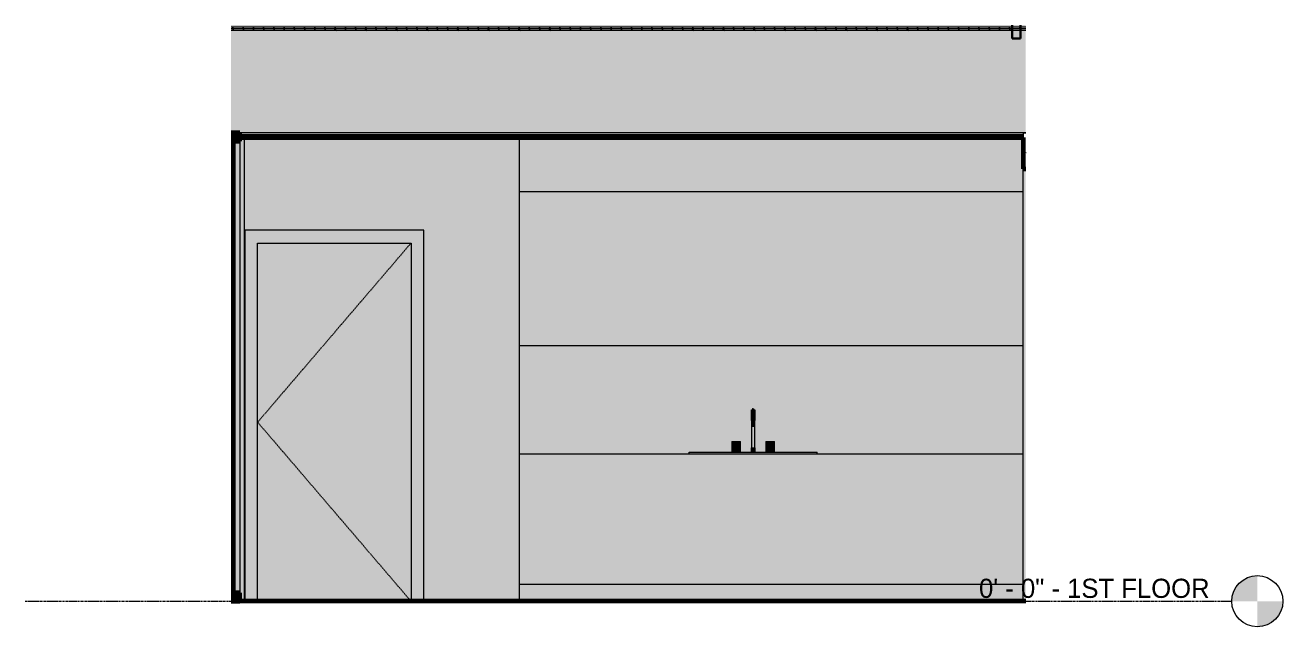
# Model space of a CAD drawing. Header units: inches. Extents: x 2871 to 9348, y -48 to 340.
# Drawn here: x 4621.3 to 4916.5, y -6 to 135.1 of the extents above; entities that cross this region are included whole.
import ezdxf

# ---------------------------------------------------------------- set-up
doc = ezdxf.new("R2010")
doc.units = ezdxf.units.IN
doc.header["$MEASUREMENT"] = 0
for name, pattern in [('Aligning Line 1_8_', [0.25, 0.125, -0.125]), ('Dash 1_16_', [0.125, 0.0625, -0.0625]), ('Grid Line 1_2_', [0.875, 0.5, -0.125, 0.125, -0.125])]:
    doc.linetypes.add(name, pattern=pattern)
for name, color, linetype, lineweight in [('0-2', 254, 'Continuous', 5), ('0-3', 165, 'Continuous', 5), ('0-6', 7, 'Continuous', 9), ('0-7', 130, 'Continuous', 5), ('A-DOOR', 31, 'Continuous', 18), ('A-DOOR-5', 90, 'Continuous', 30), ('A-DOOR-6', 31, 'Dash 1_16_', 9), ('A-DOOR-FRAM', 31, 'Continuous', 9), ('A-DOOR-FRAM-3', 31, 'Continuous', 18), ('A-FLOR-1', 31, 'Continuous', 5), ('A-FLOR-2', 251, 'Continuous', 5), ('A-FLOR-3', 250, 'Continuous', 60), ('A-FLOR-LEVL', 51, 'Continuous', 9), ('A-FLOR-LEVL-1', 51, 'Grid Line 1_2_', 9), ('A-FLOR-LEVL-2', 9, 'Continuous', 9), ('A-FLOR-LEVL-3', 147, 'Continuous', 9), ('A-FLOR-MCUT-1', 10, 'Continuous', 18), ('A-FLOR-PATT-1', 7, 'Continuous', 9), ('A-FLOR-PATT-2', 253, 'Continuous', 9), ('A-GLAZ-CURT', 52, 'Continuous', 9), ('A-GLAZ-CURT-2', 52, 'Continuous', 60), ('A-GLAZ-CWMG', 51, 'Continuous', 9), ('A-GLAZ-CWMG-3', 51, 'Continuous', 60), ('A-WALL-1', 10, 'Continuous', 18), ('A-WALL-2', 250, 'Continuous', 60), ('A-WALL-3', 135, 'Continuous', 5), ('A-WALL-PATT-1', 253, 'Continuous', 9), ('G-ANNO-SYMB', 111, 'Aligning Line 1_8_', 9), ('G-ANNO-SYMB-1', 147, 'Aligning Line 1_8_', 9), ('I-WALL', 2, 'Continuous', 18), ('I-WALL-1', 2, 'Continuous', 5), ('P-SANR-FIXT', 6, 'Continuous', 9), ('Q-CASE', 31, 'Continuous', 9)]:
    doc.layers.add(name, color=color, linetype=linetype, lineweight=lineweight)
doc.styles.add('Century Gothic', font='ufonts.com_century-gothic.ttf', dxfattribs={"height": 4.5})
pattern_1 = [(0, (0, 0), (15.36, 3.84), [0.634, -10.886, 0.634, -10.886, -61.44]), (0, (0, 0), (15.36, 3.84), [-23.04, 0.634, -22.406, 0.634, -10.886, -26.88]), (0, (0, 0), (15.36, 3.84), [-57.6, 0.634, -7.046, 0.634, -18.566]), (120, (5.76, 1.92), (-11.0055376, 11.3821502), [0.634, -10.886, 0.634, -10.886, -61.44]), (120, (5.76, 1.92), (-11.0055376, 11.3821502), [-23.04, 0.634, -22.406, 0.634, -10.886, -26.88]), (120, (5.76, 1.92), (-11.0055376, 11.3821502), [-57.6, 0.634, -7.046, 0.634, -18.566]), (240, (7.68, 9.6), (-4.3544624, -15.2221502), [0.634, -10.886, 0.634, -10.886, -61.44]), (240, (7.68, 9.6), (-4.3544624, -15.2221502), [-23.04, 0.634, -22.406, 0.634, -10.886, -26.88]), (240, (7.68, 9.6), (-4.3544624, -15.2221502), [-57.6, 0.634, -7.046, 0.634, -18.566])]

# ---------------------------------------------------------------- blocks, each defined once
blk = doc.blocks.new('Level - Level Head - Circle-V21-Elevation 4 - d')
at = {"layer": 'A-FLOR-LEVL'}
h = blk.add_hatch(color=256, dxfattribs=at)
edge = h.paths.add_edge_path(flags=0)
edge.add_line((-11230.97, 0), (-11236.97, 0))
edge.add_arc((-11230.97, 0), 6, 90, 180, ccw=False)
edge.add_line((-11230.97, 6), (-11230.97, 0))
h = blk.add_hatch(color=256, dxfattribs=at)
edge = h.paths.add_edge_path(flags=0)
edge.add_line((-11230.97, -6), (-11230.97, 0))
edge.add_line((-11230.97, 0), (-11224.97, 0))
edge.add_arc((-11230.97, 0), 6, 270, 360, ccw=False)
at = {"layer": 'A-FLOR-LEVL-2'}
blk.add_circle((-11230.97, 0), 6, dxfattribs=at)
blk = doc.blocks.new('CTR - 2nd Phase_rvt-4-Elevation 4 - d')
at = {"layer": 'A-FLOR-LEVL-1'}
blk.add_line((-11520.16, 0), (-11236.97, 0), dxfattribs=at)
at = {"layer": '0-2'}
blk.add_blockref('Level - Level Head - Circle-V21-Elevation 4 - d', (0, 0), dxfattribs=at)
at = {"layer": 'A-FLOR-LEVL', "insert": (-11296.28, 5.28), "char_height": 4.5, "width": 64.9935, "attachment_point": 1, "style": 'Century Gothic'}
blk.add_mtext('0\' - 0" - 1ST FLOOR', dxfattribs=at)
blk = doc.blocks.new('Single-Flush - 30_ x 80_-1420870-Elevation 4 - d')
at = {"layer": 'A-DOOR-5'}
for p, q in [((-11288.54, 135.11), (-11288.54, 132)), ((-11286.54, 132), (-11286.54, 135.11)), ((-11288.54, 132), (-11286.54, 132))]:
    blk.add_line(p, q, dxfattribs=at)
blk = doc.blocks.new('Level - Level Head - Circle-V22-Elevation 4 - d')
at = {"layer": 'A-FLOR-LEVL'}
h = blk.add_hatch(color=256, dxfattribs=at)
edge = h.paths.add_edge_path(flags=0)
edge.add_line((-11230.97, 0), (-11236.97, 0))
edge.add_arc((-11230.97, 0), 6, 90, 180, ccw=False)
edge.add_line((-11230.97, 6), (-11230.97, 0))
h = blk.add_hatch(color=256, dxfattribs=at)
edge = h.paths.add_edge_path(flags=0)
edge.add_line((-11230.97, -6), (-11230.97, 0))
edge.add_line((-11230.97, 0), (-11224.97, 0))
edge.add_arc((-11230.97, 0), 6, 270, 360, ccw=False)
at = {"layer": 'A-FLOR-LEVL-3'}
blk.add_circle((-11230.97, 0), 6, dxfattribs=at)
blk = doc.blocks.new('CTR - 1st Phase - Unit Layouts_rvt-4-Elevation 4 - d')
at = {"layer": 'A-FLOR-LEVL-1'}
blk.add_line((-11520.16, 0), (-11236.97, 0), dxfattribs=at)
at = {"layer": '0-3'}
blk.add_blockref('Level - Level Head - Circle-V22-Elevation 4 - d', (0, 0), dxfattribs=at)
at = {"layer": '0-6'}
blk.add_blockref('Single-Flush - 30_ x 80_-1420870-Elevation 4 - d', (0, 0), dxfattribs=at)
at = {"layer": 'A-FLOR-LEVL', "insert": (-11296.28, 5.28), "char_height": 4.5, "width": 64.9935, "attachment_point": 1, "style": 'Century Gothic'}
blk.add_mtext('0\' - 0" - 1ST FLOOR', dxfattribs=at)
blk = doc.blocks.new('CTR  - Topography_rvt-4-Elevation 4 - d')
at = {"layer": 'A-FLOR-LEVL-1'}
blk.add_line((-11520.16, 0), (-11236.97, 0), dxfattribs=at)
at = {"layer": 'G-ANNO-SYMB-1'}
blk.add_line((-11285.31, 0), (-11471.83, 0), dxfattribs=at)
at = {"layer": '0-3'}
blk.add_blockref('Level - Level Head - Circle-V22-Elevation 4 - d', (0, 0), dxfattribs=at)
at = {"layer": 'A-FLOR-LEVL', "insert": (-11296.28, 5.28), "char_height": 4.5, "width": 64.9935, "attachment_point": 1, "style": 'Century Gothic'}
blk.add_mtext('0\' - 0" - 1ST FLOOR', dxfattribs=at)
blk = doc.blocks.new('CTR - 1st Phase - Shell_rvt-4-Elevation 4 - d')
at = {"layer": 'A-FLOR-1'}
blk.add_hatch(color=256, dxfattribs=at).paths.add_polyline_path([(-11450.6, 109.87), (-11285.31, 109.87), (-11285.31, 133.87), (-11471.83, 133.87), (-11471.83, 109.87)], flags=0)
at = {"layer": 'A-FLOR-2'}
blk.add_hatch(color=256, dxfattribs=at).paths.add_polyline_path([(-11378.57, 109.37), (-11285.91, 109.37), (-11285.91, 109.87), (-11471.83, 109.87), (-11471.83, 109.37), (-11403.69, 109.37)], flags=0)
at = {"layer": 'A-FLOR-PATT-1'}
h = blk.add_hatch(dxfattribs=at)
h.set_pattern_fill('FP_1', color=256, style=0, pattern_type=2)
h.set_pattern_definition(pattern_1)
h.paths.add_polyline_path([(-11285.91, 108.75), (-11285.91, 109.37), (-11471.83, 109.37), (-11471.83, 108.75), (-11378.57, 108.75)], flags=0)
at = {"layer": 'A-FLOR-PATT-2'}
h = blk.add_hatch(dxfattribs=at)
h.set_pattern_fill('FP_2', color=256, style=0, pattern_type=2)
h.set_pattern_definition([(0, (0, 0), (7.68, 1.92), [0.634, -5.126, 0.634, -5.126, -30.72]), (0, (0, 0), (7.68, 1.92), [-11.52, 0.634, -10.886, 0.634, -5.126, -13.44]), (0, (0, 0), (7.68, 1.92), [-28.8, 0.634, -3.206, 0.634, -8.966]), (120, (2.88, 0.96), (-5.50276878, 5.6910751), [0.634, -5.126, 0.634, -5.126, -30.72]), (120, (2.88, 0.96), (-5.50276878, 5.6910751), [-11.52, 0.634, -10.886, 0.634, -5.126, -13.44]), (120, (2.88, 0.96), (-5.50276878, 5.6910751), [-28.8, 0.634, -3.206, 0.634, -8.966]), (240, (3.84, 4.8), (-2.17723122, -7.6110751), [0.634, -5.126, 0.634, -5.126, -30.72]), (240, (3.84, 4.8), (-2.17723122, -7.6110751), [-11.52, 0.634, -10.886, 0.634, -5.126, -13.44]), (240, (3.84, 4.8), (-2.17723122, -7.6110751), [-28.8, 0.634, -3.206, 0.634, -8.966])])
h.paths.add_polyline_path([(-11378.57, 134.62), (-11285.31, 134.62), (-11285.31, 135.11), (-11471.83, 135.11), (-11471.83, 134.62), (-11404.23, 134.62)], flags=0)
h = blk.add_hatch(dxfattribs=at)
h.set_pattern_fill('FP_3', color=256, style=0, pattern_type=2)
h.set_pattern_definition([(0, (0, 0), (0, 2.399), []), (315, (0, 0), (2.3985062, 0), [3.393, -3.393]), (45, (0, 0), (2.3985062, 0), [3.393, -3.393])])
h.paths.add_polyline_path([(-11471.83, 133.87), (-11285.31, 133.87), (-11285.31, 134.62), (-11471.83, 134.62), (-11471.83, 134.05)], flags=0)
at = {"layer": 'A-WALL-3'}
blk.add_hatch(color=256, dxfattribs=at).paths.add_polyline_path([(-11285.31, 0), (-11285.31, 101.38), (-11285.91, 101.38), (-11285.91, 0)], flags=0)
at = {"layer": 'A-WALL-PATT-1'}
h = blk.add_hatch(dxfattribs=at)
h.set_pattern_fill('FP_1', color=256, style=0, pattern_type=2)
h.set_pattern_definition(pattern_1)
h.paths.add_polyline_path([(-11285.91, 101.38), (-11285.31, 101.38), (-11285.31, 109.87), (-11285.91, 109.87), (-11285.91, 108.75)], flags=0)
at = {"layer": 'A-FLOR-3'}
for p, q in [((-11471.83, 108.75), (-11285.91, 108.75)), ((-11285.31, 0), (-11471.83, 0))]:
    blk.add_line(p, q, dxfattribs=at)
at = {"layer": 'A-FLOR-LEVL-1'}
blk.add_line((-11520.16, 0), (-11236.97, 0), dxfattribs=at)
at = {"layer": 'A-FLOR-MCUT-1'}
for p, q in [((-11285.31, 134.62), (-11471.83, 134.62)), ((-11285.31, 133.87), (-11471.83, 133.87)), ((-11285.91, 109.87), (-11471.83, 109.87)), ((-11285.91, 109.37), (-11471.83, 109.37)), ((-11285.91, 109.87), (-11285.31, 109.87))]:
    blk.add_line(p, q, dxfattribs=at)
at = {"layer": 'A-WALL-1'}
for p, q in [((-11285.31, 109.87), (-11285.91, 109.87)), ((-11285.91, 109.87), (-11285.91, 109.37)), ((-11285.91, 109.37), (-11285.91, 108.75)), ((-11285.91, 0), (-11285.91, 101.38))]:
    blk.add_line(p, q, dxfattribs=at)
at = {"layer": 'A-WALL-2'}
for p, q in [((-11285.91, 108.75), (-11285.91, 101.38)), ((-11285.91, 101.38), (-11285.31, 101.38))]:
    blk.add_line(p, q, dxfattribs=at)
at = {"layer": 'G-ANNO-SYMB-1'}
blk.add_line((-11285.31, 0), (-11471.83, 0), dxfattribs=at)
at = {"layer": '0-3'}
blk.add_blockref('Level - Level Head - Circle-V22-Elevation 4 - d', (0, 0), dxfattribs=at)
at = {"layer": 'A-FLOR-LEVL', "insert": (-11296.28, 5.28), "char_height": 4.5, "width": 64.9935, "attachment_point": 1, "style": 'Century Gothic'}
blk.add_mtext('0\' - 0" - 1ST FLOOR', dxfattribs=at)
blk = doc.blocks.new('CTR - 1st Phase -Stairs _ Elevators_rvt-4-Elevation 4 - d')
at = {"layer": 'A-FLOR-LEVL-1'}
blk.add_line((-11520.16, 0), (-11236.97, 0), dxfattribs=at)
at = {"layer": '0-3'}
blk.add_blockref('Level - Level Head - Circle-V22-Elevation 4 - d', (0, 0), dxfattribs=at)
at = {"layer": 'A-FLOR-LEVL', "insert": (-11296.28, 5.28), "char_height": 4.5, "width": 64.9935, "attachment_point": 1, "style": 'Century Gothic'}
blk.add_mtext('0\' - 0" - 1ST FLOOR', dxfattribs=at)
blk = doc.blocks.new('System Panel - Glazed-2030653-Elevation 4 - d')
at = {"layer": 'A-GLAZ-CURT'}
blk.add_hatch(color=256, dxfattribs=at).paths.add_polyline_path([(-11471.29, 2), (-11471.29, 107.88), (-11471.83, 107.88), (-11471.83, 2)], flags=0)
at = {"layer": 'A-GLAZ-CURT-2'}
for p, q in [((-11471.29, 107.88), (-11471.83, 107.88)), ((-11471.29, 2), (-11471.29, 107.88)), ((-11471.83, 2), (-11471.29, 2))]:
    blk.add_line(p, q, dxfattribs=at)
blk = doc.blocks.new('Rectangular Mullion - 2_ x 4_ rectangular-1978849-Elevation 4 - d')
at = {"layer": 'A-GLAZ-CWMG'}
blk.add_hatch(color=256, dxfattribs=at).paths.add_polyline_path([(-11469.79, 107.88), (-11469.79, 108.75), (-11471.83, 108.75), (-11471.83, 107.88), (-11471.29, 107.88)], flags=0)
at = {"layer": 'A-GLAZ-CWMG-3'}
for p, q in [((-11469.79, 109.88), (-11471.83, 109.88)), ((-11469.79, 107.88), (-11469.79, 109.88)), ((-11471.83, 107.88), (-11469.79, 107.88))]:
    blk.add_line(p, q, dxfattribs=at)
blk = doc.blocks.new('Rectangular Mullion - 2_ x 4_ rectangular-1978850-Elevation 4 - d')
at = {"layer": 'A-GLAZ-CWMG'}
blk.add_hatch(color=256, dxfattribs=at).paths.add_polyline_path([(-11471.29, 0), (-11469.79, 0), (-11469.79, 2), (-11471.83, 2), (-11471.83, 0)], flags=0)
at = {"layer": 'A-GLAZ-CWMG-3'}
for p, q in [((-11469.79, 2), (-11471.83, 2)), ((-11471.83, 0), (-11469.79, 0)), ((-11469.79, 0), (-11469.79, 2))]:
    blk.add_line(p, q, dxfattribs=at)
blk = doc.blocks.new('Rectangular Mullion - 2_ x 4_ rectangular-2030648-Elevation 4 - d')
at = {"layer": 'A-GLAZ-CWMG'}
blk.add_hatch(color=256, dxfattribs=at).paths.add_polyline_path([(-11469.79, 2), (-11469.79, 107.88), (-11471.29, 107.88), (-11471.29, 2)], flags=0)
blk.add_line((-11469.79, 107.88), (-11469.79, 2), dxfattribs=at)
blk = doc.blocks.new('OD_CW_Base Cabinet - OD_CW_Base Cabinet-2017205-Elevation 4 - d')
at = {"layer": 'Q-CASE'}
for points in [[(-11404.23, 4), (-11285.91, 4), (-11285.91, 34.5), (-11404.23, 34.5)], [(-11355.26, 0), (-11285.91, 0), (-11285.91, 4), (-11404.23, 4), (-11404.23, 0), (-11378.57, 0)]]:
    blk.add_hatch(color=256, dxfattribs=at).paths.add_polyline_path(points, flags=0)
for p, q in [((-11285.91, 34.5), (-11404.23, 34.5)), ((-11404.23, 4), (-11285.91, 4))]:
    blk.add_line(p, q, dxfattribs=at)
blk = doc.blocks.new('OD_CW_Upper Cabinet - OD_CW_Upper Cabinet-2017176-Elevation 4 - d')
at = {"layer": 'Q-CASE'}
blk.add_hatch(color=256, dxfattribs=at).paths.add_polyline_path([(-11355.26, 60), (-11285.91, 60), (-11285.91, 96), (-11404.23, 96), (-11404.23, 60), (-11378.57, 60)], flags=0)
for p, q in [((-11285.91, 96), (-11404.23, 96)), ((-11404.23, 60), (-11285.91, 60))]:
    blk.add_line(p, q, dxfattribs=at)
blk = doc.blocks.new('Sink Kitchen-Single - 30_ x 21_-366345-Elevation 4 - d')
at = {"layer": 'P-SANR-FIXT'}
for points in [[(-11349.65, 42.37), (-11349.29, 42.37), (-11349.29, 45.25), (-11349.45, 45.21), (-11349.59, 45.1), (-11349.65, 44.96), (-11349.66, 44.45), (-11349.65, 43.88), (-11349.66, 42.8)], [(-11349.13, 42.37), (-11348.92, 42.37), (-11348.92, 44.32), (-11348.93, 44.97), (-11349.01, 45.12), (-11349.13, 45.21), (-11349.29, 45.25), (-11349.29, 42.37)], [(-11349.43, 41), (-11349.29, 41), (-11349.29, 42.37), (-11349.65, 42.37), (-11349.65, 41), (-11349.45, 41)], [(-11349.13, 41), (-11348.92, 41), (-11348.92, 42.37), (-11349.29, 42.37), (-11349.29, 41), (-11349.16, 41)], [(-11349.66, 36), (-11349.29, 36), (-11349.29, 41), (-11349.65, 41), (-11349.66, 37.5)], [(-11348.91, 36), (-11348.93, 41), (-11349.29, 41), (-11349.29, 36), (-11348.92, 36)], [(-11352.29, 35), (-11352.29, 37.5), (-11354.29, 37.5), (-11354.29, 35), (-11352.34, 35)], [(-11349.4, 35), (-11348.79, 35), (-11348.79, 36), (-11349.79, 36), (-11349.79, 35), (-11349.43, 35)], [(-11344.34, 35), (-11344.29, 35), (-11344.29, 37.5), (-11346.29, 37.5), (-11346.29, 35), (-11344.34, 35)], [(-11334.86, 34.5), (-11334.29, 34.5), (-11334.29, 35), (-11364.29, 35), (-11364.29, 34.5), (-11337.77, 34.5)]]:
    blk.add_hatch(color=256, dxfattribs=at).paths.add_polyline_path(points, flags=0)
for p, q in [((-11349.51, 45.18), (-11349.49, 45.18)), ((-11349.66, 42.37), (-11349.66, 36)), ((-11349.66, 42.37), (-11349.66, 41)), ((-11348.91, 36), (-11348.91, 42.37)), ((-11348.91, 41), (-11348.91, 42.37)), ((-11349.29, 41), (-11349.65, 41)), ((-11348.92, 41), (-11349.29, 41)), ((-11354.29, 37.5), (-11354.29, 35)), ((-11354.29, 37.5), (-11352.29, 37.5)), ((-11352.29, 35), (-11352.29, 37.5)), ((-11349.79, 36), (-11349.79, 35)), ((-11349.79, 36), (-11348.79, 36)), ((-11348.79, 35), (-11348.79, 36)), ((-11346.29, 37.5), (-11346.29, 35)), ((-11346.29, 37.5), (-11344.29, 37.5)), ((-11344.29, 35), (-11344.29, 37.5)), ((-11364.29, 35), (-11334.29, 35)), ((-11364.29, 34.5), (-11364.29, 35)), ((-11334.29, 34.5), (-11334.29, 35))]:
    blk.add_line(p, q, dxfattribs=at)
at = {"layer": 'P-SANR-FIXT', "flags": 128}
for points in [[(-11349.66, 42.37), (-11349.66, 43.26), (-11349.66, 44.03), (-11349.66, 44.58), (-11349.66, 44.85), (-11349.66, 44.88)], [(-11349.66, 44.88), (-11349.66, 44.71), (-11349.66, 44.25), (-11349.66, 43.55), (-11349.66, 42.69), (-11349.66, 42.37)], [(-11348.91, 44.88), (-11348.91, 44.71), (-11348.91, 44.25), (-11348.91, 43.55), (-11348.91, 42.69), (-11348.91, 42.37)], [(-11348.91, 42.37), (-11348.91, 43.26), (-11348.91, 44.03), (-11348.91, 44.58), (-11348.91, 44.85), (-11348.91, 44.88)]]:
    blk.add_lwpolyline(points, dxfattribs=at)
blk = doc.blocks.new('Single-Flush - 36_ x 84_-1244901-Elevation 4 - d')
at = {"layer": 'A-DOOR'}
blk.add_hatch(color=256, dxfattribs=at).paths.add_polyline_path([(-11465.6, 0), (-11429.6, 0), (-11429.6, 84), (-11465.6, 84), (-11465.6, 18.31)], flags=0)
at = {"layer": 'A-DOOR-FRAM-3'}
blk.add_hatch(color=256, dxfattribs=at).paths.add_polyline_path([(-11468.6, 0), (-11465.6, 0), (-11465.6, 84), (-11429.6, 84), (-11429.6, 0), (-11426.6, 0), (-11426.6, 87), (-11468.6, 87), (-11468.6, 4.94)], flags=0)
at = {"layer": 'A-DOOR-6'}
for p in [(-11429.6, 84), (-11429.6, 0)]:
    blk.add_line(p, (-11465.6, 42), dxfattribs=at)
at = {"layer": 'A-DOOR-FRAM'}
for p, q in [((-11426.6, 87), (-11468.6, 87)), ((-11468.6, 87), (-11468.6, 0)), ((-11426.6, 0), (-11426.6, 87)), ((-11465.6, 0), (-11465.6, 84)), ((-11465.6, 84), (-11429.6, 84)), ((-11429.6, 84), (-11429.6, 0))]:
    blk.add_line(p, q, dxfattribs=at)
blk = doc.blocks.new('Level - Level Head - Circle-50818-Elevation 4 - d')
at = {"layer": 'A-FLOR-LEVL'}
h = blk.add_hatch(color=256, dxfattribs=at)
edge = h.paths.add_edge_path(flags=0)
edge.add_line((-11230.97, 0), (-11236.97, 0))
edge.add_arc((-11230.97, 0), 6, 90, 180, ccw=False)
edge.add_line((-11230.97, 6), (-11230.97, 0))
h = blk.add_hatch(color=256, dxfattribs=at)
edge = h.paths.add_edge_path(flags=0)
edge.add_line((-11230.97, -6), (-11230.97, 0))
edge.add_line((-11230.97, 0), (-11224.97, 0))
edge.add_arc((-11230.97, 0), 6, 270, 360, ccw=False)
blk.add_circle((-11230.97, 0), 6, dxfattribs=at)

msp = doc.modelspace()

# ---------------------------------------------------------------- hatches: boundary and pattern name
at = {"layer": 'I-WALL'}
msp.add_hatch(color=256, dxfattribs=at).paths.add_polyline_path([(4672.83, 0), (4672.83, 87), (4714.83, 87), (4714.83, 0), (4732.46, 0), (4732.46, 108.75), (4672.65, 108.75), (4672.65, 0)], flags=0)
at = {"layer": 'I-WALL-1'}
for points in [[(4672.65, 0), (4672.65, 108.75), (4671.65, 108.75), (4671.65, 0)], [(4737.21, 0), (4737.21, 108.75), (4732.46, 108.75), (4732.46, 0)]]:
    msp.add_hatch(color=256, dxfattribs=at).paths.add_polyline_path(points, flags=0)
h = msp.add_hatch(color=256, dxfattribs=at)
h.paths.add_polyline_path([(4855.52, 34.5), (4855.52, 60), (4737.21, 60), (4737.21, 34.5), (4777.15, 34.5), (4777.15, 35), (4787.15, 35), (4787.15, 37.5), (4789.15, 37.5), (4789.15, 35), (4791.65, 35), (4791.65, 36), (4791.77, 36), (4791.8, 45), (4791.85, 45.11), (4792.01, 45.22), (4792.15, 45.25), (4792.34, 45.18), (4792.44, 45.11), (4792.51, 44.96), (4792.52, 44.54), (4792.52, 43.09), (4792.51, 41), (4792.52, 36), (4792.65, 36), (4792.65, 35), (4795.15, 35), (4795.15, 37.5), (4797.15, 37.5), (4797.15, 35), (4807.15, 35), (4807.15, 34.5), (4818.8, 34.5)], flags=0)
h.paths.add_polyline_path([(4752.23, 96), (4855.52, 96), (4855.52, 108.75), (4737.21, 108.75), (4737.21, 96)], flags=0)

# ---------------------------------------------------------------- linework, layer by layer
at = {"layer": 'A-FLOR-LEVL-1'}
msp.add_line((4621.27, 0), (4904.46, 0), dxfattribs=at)
at = {"layer": 'G-ANNO-SYMB'}
msp.add_line((4856.12, 0), (4669.61, 0), dxfattribs=at)
at = {"layer": 'I-WALL'}
for p, q in [((4672.65, 108.75), (4672.65, 0)), ((4737.21, 108.75), (4737.21, 0))]:
    msp.add_line(p, q, dxfattribs=at)

# ---------------------------------------------------------------- block references
at = {"layer": '0-7'}
for name in ['CTR - 1st Phase - Unit Layouts_rvt-4-Elevation 4 - d', 'CTR - 1st Phase - Shell_rvt-4-Elevation 4 - d', 'CTR - 2nd Phase_rvt-4-Elevation 4 - d', 'CTR  - Topography_rvt-4-Elevation 4 - d', 'CTR - 1st Phase -Stairs _ Elevators_rvt-4-Elevation 4 - d']:
    msp.add_blockref(name, (16141.44, 0), dxfattribs=at)
at = {"layer": 'A-DOOR'}
msp.add_blockref('Single-Flush - 36_ x 84_-1244901-Elevation 4 - d', (16141.44, 0), dxfattribs=at)
at = {"layer": 'A-FLOR-LEVL'}
msp.add_blockref('Level - Level Head - Circle-50818-Elevation 4 - d', (16141.44, 0), dxfattribs=at)
at = {"layer": 'A-GLAZ-CURT'}
msp.add_blockref('System Panel - Glazed-2030653-Elevation 4 - d', (16141.44, 0), dxfattribs=at)
at = {"layer": 'A-GLAZ-CWMG'}
for name in ['Rectangular Mullion - 2_ x 4_ rectangular-1978849-Elevation 4 - d', 'Rectangular Mullion - 2_ x 4_ rectangular-2030648-Elevation 4 - d', 'Rectangular Mullion - 2_ x 4_ rectangular-1978850-Elevation 4 - d']:
    msp.add_blockref(name, (16141.44, 0), dxfattribs=at)
at = {"layer": 'P-SANR-FIXT'}
msp.add_blockref('Sink Kitchen-Single - 30_ x 21_-366345-Elevation 4 - d', (16141.44, 0), dxfattribs=at)
at = {"layer": 'Q-CASE'}
for name in ['OD_CW_Upper Cabinet - OD_CW_Upper Cabinet-2017176-Elevation 4 - d', 'OD_CW_Base Cabinet - OD_CW_Base Cabinet-2017205-Elevation 4 - d']:
    msp.add_blockref(name, (16141.44, 0), dxfattribs=at)

# ---------------------------------------------------------------- texts
at = {"layer": 'A-FLOR-LEVL', "insert": (4845.16, 5.28), "char_height": 4.5, "width": 64.9935, "attachment_point": 1, "style": 'Century Gothic'}
msp.add_mtext('0\' - 0" - 1ST FLOOR', dxfattribs=at)

doc.saveas('drawing.dxf')
